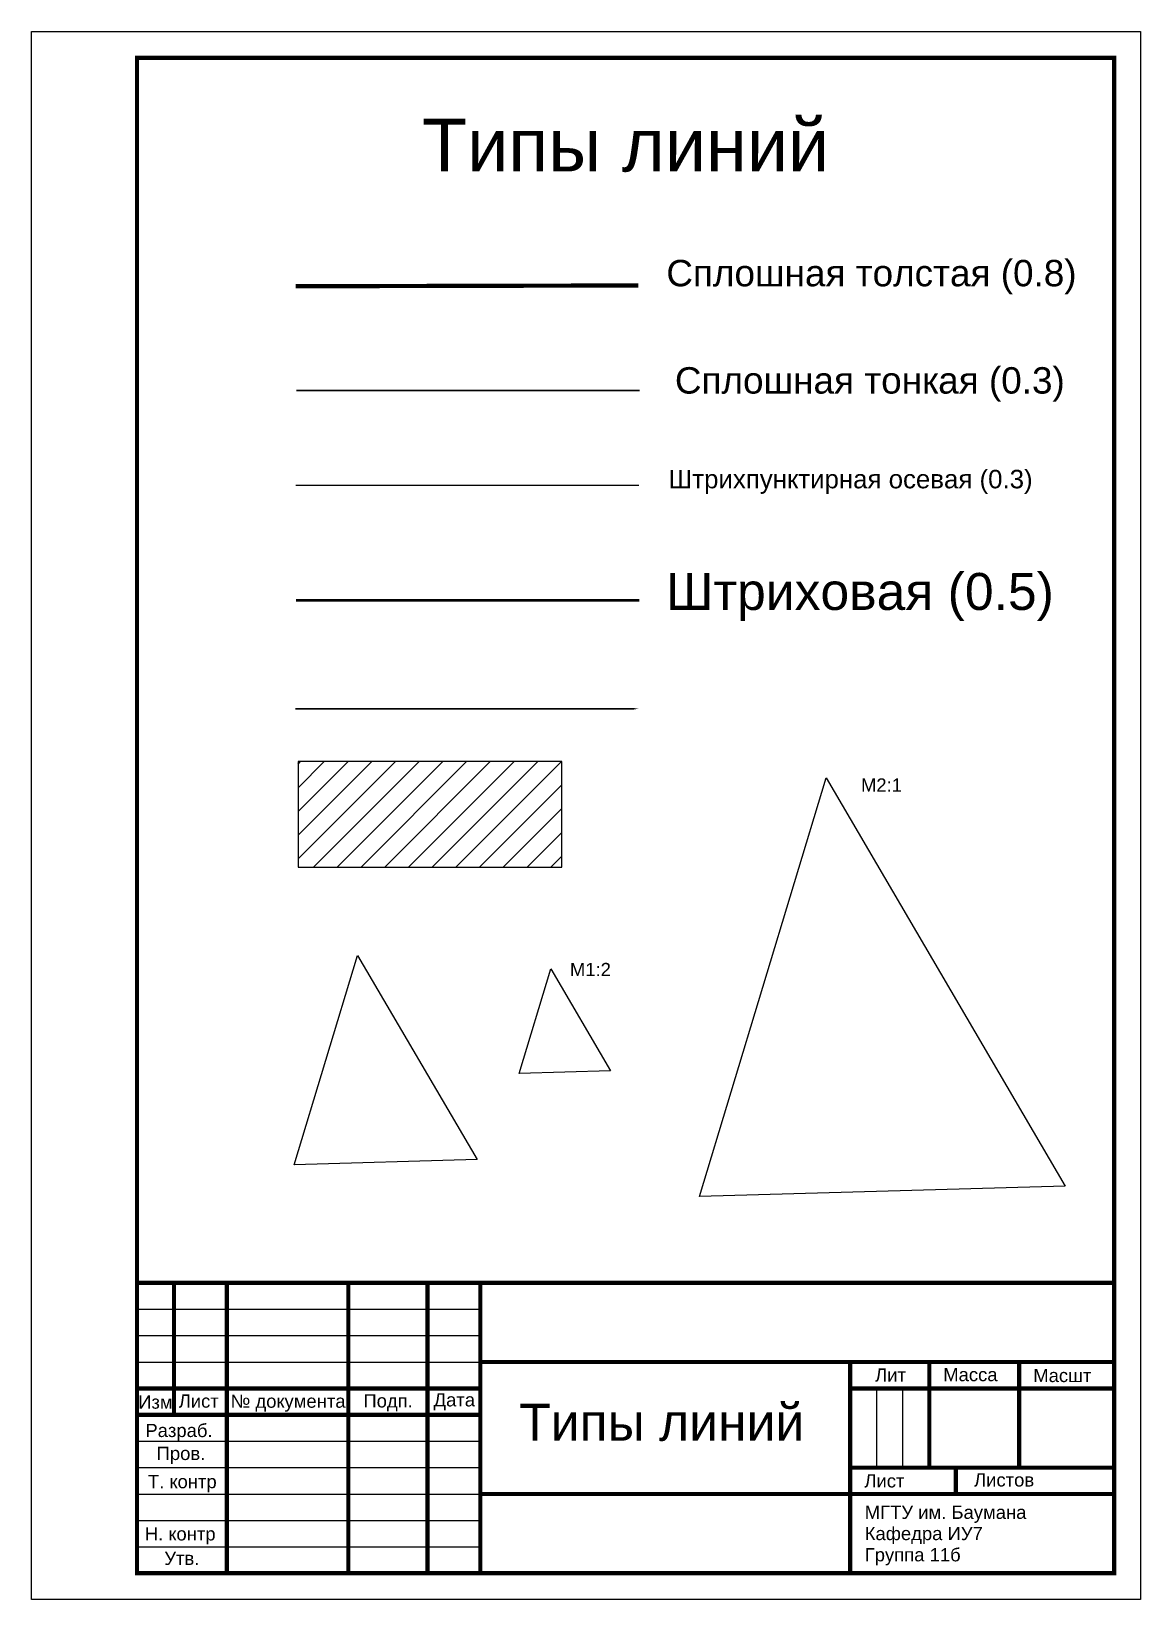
# Model space of a CAD drawing. Header units: millimetres. Extents: x 0 to 210, y 0 to 297.
import ezdxf
from ezdxf.enums import TextEntityAlignment as Align

# ---------------------------------------------------------------- set-up
doc = ezdxf.new("R2010")
doc.units = ezdxf.units.MM
doc.linetypes.add('осевая', pattern=[50.8, 31.75, -6.35, 6.35, -6.35])
doc.linetypes.add('штриховая', pattern=[19.05, 12.7, -6.35])
doc.layers.add('Слой1', color=255, linetype='осевая')
doc.layers.add('Слой2', color=7, linetype='штриховая')
doc.styles.get("Standard").update_dxf_attribs({"font": 'arial.ttf'})

msp = doc.modelspace()

# ---------------------------------------------------------------- hatches: boundary and pattern name
h = msp.add_hatch()
h.set_pattern_fill('LINE', color=256, angle=45)
h.paths.add_polyline_path([(100.41, 158.73), (50.48, 158.73), (50.48, 138.74), (100.41, 138.74)])

# ---------------------------------------------------------------- linework, layer by layer
for p, q in [((0, 0), (0, 297)), ((0, 297), (210, 297)), ((210, 297), (210, 0)), ((126.47, 76.37), (150.47, 155.65)), ((150.47, 155.65), (195.74, 78.31)), ((49.76, 82.37), (61.75, 122)), ((61.75, 122), (84.39, 83.33)), ((92.32, 99.67), (98.32, 119.49)), ((98.32, 119.49), (109.64, 100.16)), ((109.64, 100.16), (92.32, 99.67)), ((84.39, 83.33), (49.76, 82.37)), ((195.74, 78.31), (126.47, 76.37)), ((20, 55), (85, 55)), ((20, 50), (85, 50)), ((20, 45), (85, 45)), ((165, 40), (160, 40)), ((160, 40), (160, 25)), ((165, 25), (165, 40)), ((20, 30), (85, 30)), ((20, 25), (85, 25)), ((170, 25), (165, 25)), ((20, 20), (85, 20)), ((20, 15), (85, 15)), ((20, 10), (85, 10)), ((210, 0), (0, 0))]:
    msp.add_line(p, q)
at = {"const_width": 0.8}
msp.add_lwpolyline([(20, 5), (20, 292), (205, 292), (205, 5)], close=True, dxfattribs=at)
for points, const_width in [([(50.01, 248.73), (114.9, 248.88)], 0.8), ([(50.13, 228.98), (100.13, 228.98), (115.13, 228.98)], 0.3), ([(20, 60), (205, 60)], 0.8), ([(27, 60), (27, 35)], 0.8), ([(37, 60), (37, 5)], 0.8), ([(60, 60), (60, 5)], 0.8), ([(75, 60), (75, 5)], 0.8), ([(85, 60), (85, 5)], 0.8), ([(85, 45), (205, 45)], 0.8), ([(155, 5), (155, 5), (155, 45)], 0.8), ([(170, 45), (170, 25)], 0.8), ([(187, 45), (187, 25)], 0.8), ([(20, 40), (85, 40)], 0.8), ([(155, 40), (205, 40)], 0.8), ([(20, 35), (85, 35)], 0.8), ([(155, 25), (205, 25)], 0.8), ([(175, 20), (175, 25)], 0.8), ([(85, 20), (205, 20)], 0.8)]:
    msp.add_lwpolyline(points, dxfattribs=dict(const_width=const_width))
msp.add_lwpolyline([(49.98, 168.71, 0.3, 0.3, 0), (109.98, 168.71, 1.5, 0, 0), (114.98, 168.71, 0, 0, 0)], format="xyseb")
msp.add_lwpolyline([(50.48, 138.74), (100.41, 138.74), (100.41, 158.73), (50.48, 158.73)], close=True)
at = {"layer": 'Слой1', "color": 7, "true_color": 0xffffff, "const_width": 0.3}
msp.add_lwpolyline([(50.01, 211.03), (115.01, 211.03)], dxfattribs=at)
at = {"layer": 'Слой2', "const_width": 0.5}
msp.add_lwpolyline([(50.08, 189.27), (115.08, 189.27)], dxfattribs=at)

# ---------------------------------------------------------------- texts
msp.add_text('Типы линий', height=10).set_placement((112.5, 275.79), align=Align.MIDDLE)
for s, height, p in [('Сплошная толстая (0.8)', 5, (120.21, 248.72)), ('М2:1', 2.5, (157.06, 153.02)), ('М1:2', 2.5, (101.95, 118.08)), ('Лит', 2.5, (159.73, 41.29)), ('Масса', 2.5, (172.63, 41.37)), ('Масшт', 2.5, (189.68, 41.2)), ('Изм.', 2.5, (20.22, 36.16)), ('Лист', 2.5, (27.89, 36.35)), ('№ документа', 2.5, (37.7, 36.34)), ('Подп.', 2.5, (62.86, 36.4)), ('Дата', 2.5, (76.15, 36.59)), ('Типы линий', 7, (92.36, 30.09)), ('Разраб.', 2.5, (21.58, 30.79)), ('Пров.', 2.5, (23.71, 26.44)), ('Листов', 2.5, (178.46, 21.42)), ('Т. контр', 2.5, (22.07, 21.1)), ('Лист', 2.5, (157.7, 21.24)), ('МГТУ им. Баумана', 2.5, (157.77, 15.29)), ('Н. контр', 2.5, (21.47, 11.21)), ('Кафедра ИУ7', 2.5, (157.77, 11.27)), ('Утв.', 2.5, (25.17, 6.57)), ('Группа 11б', 2.5, (157.77, 7.25))]:
    msp.add_text(s, height=height).set_placement(p)
at = {"layer": 'Слой1', "color": 7, "true_color": 0xffffff}
for s, height, p in [('Сплошная тонкая (0.3)', 5, (121.83, 228.4)), ('Штрихпунктирная осевая (0.3)', 3.5, (120.64, 210.46))]:
    msp.add_text(s, height=height, dxfattribs=at).set_placement(p)
at = {"layer": 'Слой2'}
msp.add_text('Штриховая (0.5)', height=7, dxfattribs=at).set_placement((120.16, 187.43))

doc.saveas('drawing.dxf')
